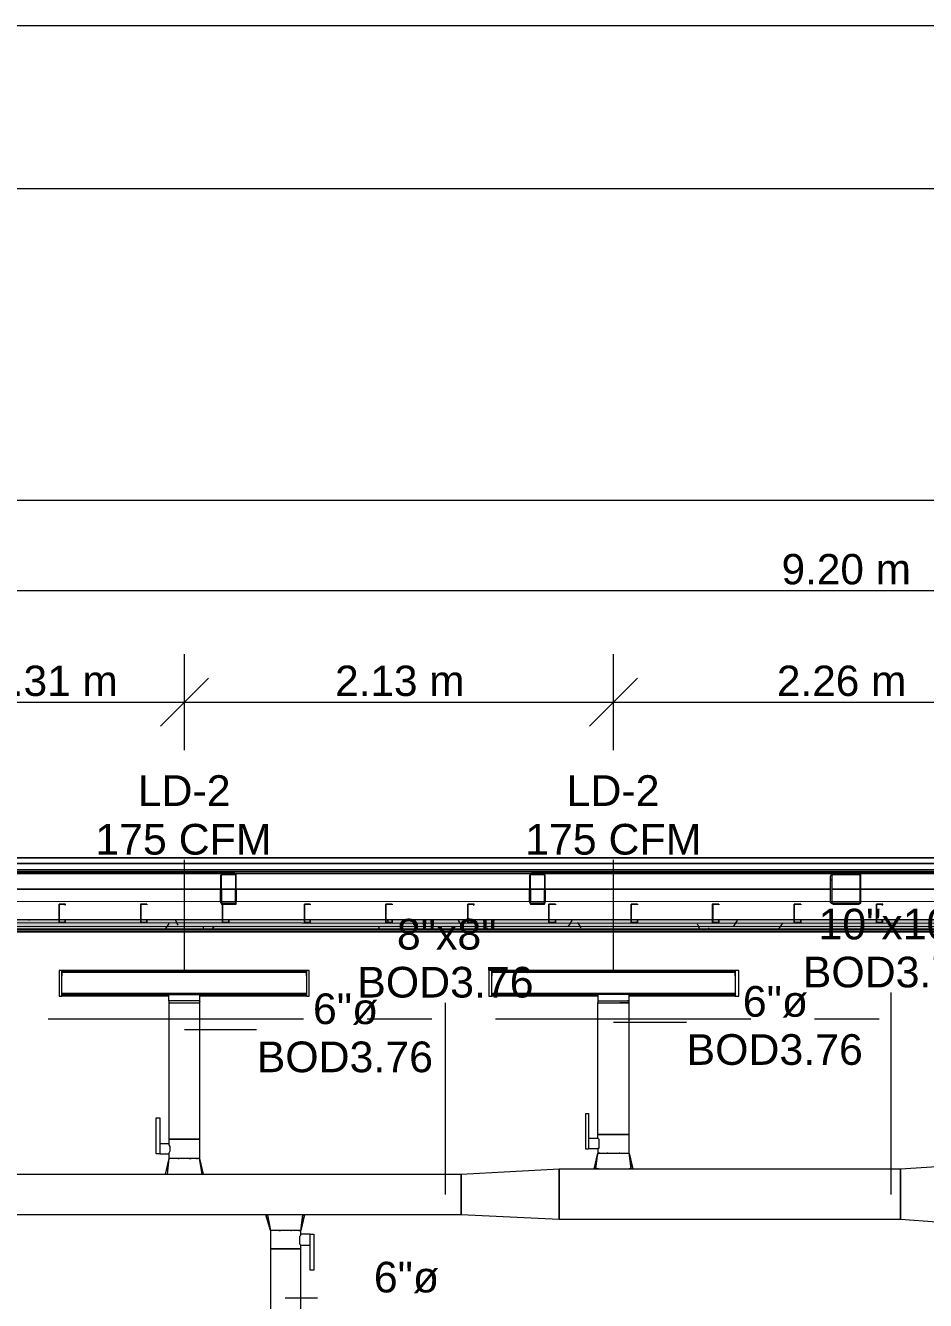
# Model space of a CAD drawing. Header units: metres. Extents: x 39 to 278, y -7 to 151.
# Drawn here: x 55.99 to 60.47, y 46.92 to 53.26 of the extents above; entities that cross this region are included whole.
import ezdxf

# ---------------------------------------------------------------- set-up
doc = ezdxf.new("R2010")
doc.units = ezdxf.units.M
doc.layers.add('HVAC - Ductos', color=5, linetype='Continuous', lineweight=50)
doc.layers.add('PDF_Geometry', color=7, linetype='Continuous', true_color=0xaaaaaa)
doc.layers.add('PDF_Solid Fills', color=7, linetype='Continuous', true_color=0xffffff)
doc.layers.add('PDF_Text', color=7, linetype='Continuous')
doc.layers.add('pie de plano', color=7, linetype='Continuous')
doc.styles.add('PDF Helvetica', font='')
doc.styles.get('PDF Helvetica').set_extended_font_data('Helvetica')

msp = doc.modelspace()

# ---------------------------------------------------------------- hatches: boundary and pattern name
at = {"layer": 'PDF_Solid Fills', "lineweight": 0, "transparency": 33554559}
h = msp.add_hatch(color=256, dxfattribs=at)
h.paths.add_polyline_path([(56.9671, 48.8897), (57.0404, 48.8897), (57.0404, 49.0318), (57.0359, 49.0318), (57.0359, 48.8943), (56.9717, 48.8989), (56.9671, 48.8989)])
h.paths.add_polyline_path([(57.0313, 49.0364), (57.0313, 49.041), (56.9671, 49.041)])
h.paths.add_polyline_path([(56.9671, 49.0318), (56.9626, 49.0318), (56.9626, 48.8989)])
h.paths.add_polyline_path([(57.0359, 49.041), (57.0404, 49.0364), (57.0404, 49.041)])
h = msp.add_hatch(color=256, dxfattribs=at)
h.paths.add_polyline_path([(58.5713, 49.0364), (58.5713, 49.041), (58.5072, 49.041)])
h.paths.add_polyline_path([(58.5713, 48.8943), (58.5759, 49.0312), (58.5759, 49.0318), (58.5713, 49.0318), (58.5667, 48.8989), (58.5026, 48.8943), (58.5713, 48.8897)])
h.paths.add_polyline_path([(58.5026, 49.0318), (58.498, 49.0318), (58.498, 48.8989)])
h = msp.add_hatch(color=256, dxfattribs=at)
h.paths.add_polyline_path([(60.0059, 48.8943), (60.1343, 48.8897), (60.1343, 48.8943)])
h.paths.add_polyline_path([(60.1388, 48.8943), (60.1434, 49.041), (59.9968, 49.041), (59.9922, 49.0318), (59.9922, 48.8989), (59.9968, 48.8989), (60.0014, 48.8943), (60.0014, 49.0364), (60.1388, 49.0364)])
for points in [[(45.1878, 48.7981), (105.8441, 48.7981), (106.0827, 48.7935), (106.0827, 48.8073), (80.9245, 48.8118), (45.1878, 48.8118)], [(105.8441, 48.7797), (106.0811, 48.7752), (106.0827, 48.7752), (106.0827, 48.7935), (75.6353, 48.7981), (45.1878, 48.7981), (45.1878, 48.7797)], [(105.8441, 48.766), (106.0812, 48.7614), (106.0827, 48.7614), (106.0827, 48.7797), (45.1878, 48.7797), (45.1878, 48.766)]]:
    msp.add_hatch(color=256, dxfattribs=at).paths.add_polyline_path(points)

# ---------------------------------------------------------------- linework, layer by layer
at = {"layer": 'HVAC - Ductos', "color": 252, "lineweight": 0, "true_color": 0x939598}
for points in [[(46.0312, 50.8973), (104.7077, 50.8973)], [(46.0312, 50.4481), (55.4684, 50.4481), (64.6672, 50.4481), (73.8707, 50.4481), (95.2704, 50.4481), (104.7077, 50.4481)], [(56.7838, 49.6552), (56.7838, 49.8935), (56.7838, 50.1318)], [(58.9151, 49.6552), (58.9151, 49.8935), (58.9151, 50.1318)], [(56.903, 50.0127), (56.7838, 49.8935), (56.6646, 49.7743)], [(59.0343, 50.0127), (58.9151, 49.8935), (58.7959, 49.7743)], [(46.0312, 49.8935), (47.2229, 49.8935), (49.6291, 49.8935), (52.0079, 49.8935), (54.1759, 49.8935), (55.4684, 49.8935), (56.7838, 49.8935), (58.9151, 49.8935), (61.1747, 49.8935), (63.3747, 49.8935), (64.6672, 49.8935), (66.1018, 49.8935), (68.0131, 49.8935), (70.3139, 49.8935), (72.4544, 49.8935), (74.9936, 49.8935), (77.0561, 49.8935), (79.6136, 49.8935), (81.9924, 49.8935), (84.3987, 49.8935), (86.0533, 49.8935), (87.3733, 49.8935), (89.5825, 49.8935)]]:
    msp.add_lwpolyline(points, dxfattribs=at)
at = {"layer": 'HVAC - Ductos', "lineweight": 0}
for points in [[(56.7838, 48.5597), (56.7838, 49.1097)], [(58.9151, 48.5597), (58.9151, 49.1097)], [(57.3888, 48.5368), (57.3888, 48.5597), (57.3888, 48.5551), (56.1743, 48.5551), (56.1743, 48.5597), (56.1743, 48.5368)], [(57.3888, 48.5597), (56.1743, 48.5597)], [(59.52, 48.5368), (59.52, 48.5597), (59.52, 48.5551), (58.3101, 48.5551), (58.3101, 48.5597), (58.3101, 48.5368)], [(59.52, 48.5597), (58.3101, 48.5597)], [(56.1743, 48.4864), (56.1743, 48.4955), (56.1743, 48.5047)], [(57.3888, 48.5047), (57.3888, 48.4955), (57.3888, 48.4864)], [(58.3101, 48.4864), (58.3101, 48.4955), (58.3101, 48.5047)], [(59.52, 48.5047), (59.52, 48.4955), (59.52, 48.4864)], [(56.7059, 48.4314), (56.1743, 48.4314), (56.1743, 48.436), (56.1743, 48.4543), (56.1743, 48.4635)], [(56.1743, 48.4497), (56.1743, 48.4543), (56.1743, 48.4589)], [(56.1743, 48.436), (56.7059, 48.436)], [(56.7059, 48.4085), (56.7059, 48.3993), (56.7105, 48.3993), (56.7288, 48.3993), (56.7517, 48.3993), (56.7838, 48.3993), (56.8113, 48.3993), (56.8343, 48.3993), (56.8526, 48.3993), (56.8571, 48.3993), (56.8617, 48.4085), (56.8526, 48.4085), (56.8388, 48.4085), (56.8113, 48.4085), (56.7838, 48.4085), (56.7517, 48.4085), (56.7288, 48.4085), (56.7105, 48.4085), (56.7059, 48.4085), (56.7059, 48.4405), (56.7105, 48.4405), (56.7151, 48.4405), (56.7288, 48.4405), (56.7425, 48.4405), (56.7609, 48.4405), (56.7838, 48.4405), (56.8021, 48.4405), (56.8205, 48.4405), (56.8343, 48.4405), (56.848, 48.4405), (56.8571, 48.4405), (56.8571, 48.4085)], [(57.3888, 48.4635), (57.3888, 48.4543), (57.3888, 48.436), (57.3888, 48.4314), (56.8571, 48.4314)], [(56.8571, 48.436), (57.3888, 48.436)], [(57.3888, 48.4589), (57.3888, 48.4543), (57.3888, 48.4497)], [(58.8372, 48.4314), (58.3101, 48.4314), (58.3101, 48.436), (58.3101, 48.4543), (58.3101, 48.4635)], [(58.3101, 48.4497), (58.3101, 48.4543), (58.3101, 48.4589)], [(58.3101, 48.436), (58.8372, 48.436)], [(58.9792, 48.4405), (58.97, 48.4405), (58.9518, 48.4405), (58.9334, 48.4405), (58.9151, 48.4405), (58.8968, 48.4405), (58.8784, 48.4405), (58.8601, 48.4405), (58.8509, 48.4405), (58.8417, 48.4405), (58.8372, 48.4405), (58.8372, 48.4085), (58.8372, 48.3993), (58.8463, 48.3993), (58.8601, 48.3993), (58.8876, 48.3993), (58.9151, 48.3993), (58.9426, 48.3993), (58.97, 48.3993), (58.9838, 48.3993), (58.993, 48.3993), (58.993, 48.4085), (58.993, 48.4405), (58.9884, 48.4405), (58.9838, 48.4405)], [(59.52, 48.4635), (59.52, 48.4543), (59.52, 48.436), (59.52, 48.4314), (58.993, 48.4314)], [(58.993, 48.436), (59.52, 48.436)], [(59.52, 48.4589), (59.52, 48.4543), (59.52, 48.4497)], [(60.2947, 47.4459), (60.2947, 48.4497)], [(56.8159, 48.3993), (56.8205, 48.3993), (56.8343, 48.3993), (56.848, 48.3993), (56.8526, 48.3993), (56.8571, 48.3993), (56.8571, 47.721), (56.848, 47.721), (56.8343, 47.721), (56.8205, 47.721), (56.8021, 47.721), (56.7838, 47.721), (56.7609, 47.721), (56.7425, 47.721), (56.7288, 47.721), (56.7151, 47.721), (56.7105, 47.721), (56.7059, 47.721), (56.7059, 47.6981), (56.6601, 47.6981), (56.6601, 47.6935), (56.6601, 47.6889), (56.6601, 47.6843), (56.6601, 47.6797), (56.6601, 47.6751), (56.6601, 47.666), (56.6601, 47.6614), (56.6601, 47.6568), (56.6601, 47.6522), (56.6601, 47.6476), (56.7059, 47.6476), (56.7059, 47.6247), (56.6967, 47.5468)], [(56.7105, 48.3993), (56.7059, 48.3993), (56.7059, 47.721), (56.7105, 47.721), (56.7151, 47.721), (56.7288, 47.721), (56.7425, 47.721), (56.7609, 47.721), (56.7838, 47.721), (56.8021, 47.721), (56.8205, 47.721), (56.8343, 47.721), (56.848, 47.721), (56.8571, 47.721), (56.8571, 47.6247), (56.8526, 47.6247), (56.848, 47.6247), (56.8343, 47.6247), (56.8205, 47.6247), (56.8021, 47.6247), (56.7838, 47.6247), (56.7609, 47.6247), (56.7425, 47.6247), (56.7288, 47.6247), (56.7151, 47.6247), (56.7105, 47.6247), (56.7059, 47.6247), (56.6875, 47.5468)], [(56.7151, 48.3993), (56.7288, 48.3993), (56.7425, 48.3993), (56.7517, 48.3993)], [(56.7563, 48.3993), (56.7609, 48.3993), (56.7838, 48.3993), (56.8021, 48.3993), (56.8067, 48.3993)], [(56.848, 48.4085), (56.8434, 48.4085)], [(58.0809, 47.4459), (58.0809, 48.3993)], [(58.7913, 47.7255), (58.8372, 47.7255), (58.8372, 47.7439), (58.8417, 47.7439), (58.8509, 47.7439), (58.8601, 47.7439), (58.8784, 47.7439), (58.8968, 47.7439), (58.9151, 47.7439), (58.9334, 47.7439), (58.9518, 47.7439), (58.97, 47.7439), (58.9792, 47.7439), (58.9884, 47.7439), (58.993, 47.7439), (58.993, 48.3993), (58.9884, 48.3993), (58.9838, 48.3993), (58.9792, 48.3993), (58.97, 48.3993), (58.9518, 48.3993), (58.9472, 48.3993)], [(58.7913, 47.721), (58.7913, 47.7164), (58.7913, 47.7118), (58.7913, 47.7073), (58.7913, 47.6981), (58.7913, 47.6935), (58.7913, 47.6843), (58.7913, 47.6797), (58.7913, 47.6751), (58.8372, 47.6751), (58.8372, 47.6522), (58.8417, 47.6522), (58.8463, 47.6522), (58.8509, 47.6522), (58.8601, 47.6522), (58.8784, 47.6522), (58.8968, 47.6522), (58.9151, 47.6522), (58.9334, 47.6522), (58.9518, 47.6522), (58.97, 47.6522), (58.9792, 47.6522), (58.9884, 47.6522), (58.993, 47.6522), (58.993, 47.7439), (58.9884, 47.7439), (58.9792, 47.7439), (58.97, 47.7439), (58.9518, 47.7439), (58.9334, 47.7439), (58.9151, 47.7439), (58.8968, 47.7439), (58.8784, 47.7439), (58.8601, 47.7439), (58.8509, 47.7439), (58.8417, 47.7439), (58.8372, 47.7439), (58.8372, 48.3993), (58.8417, 48.3993), (58.8463, 48.3993), (58.8509, 48.3993), (58.8601, 48.3993), (58.8784, 48.3993), (58.883, 48.3993)], [(58.8372, 48.4085), (58.8417, 48.4085), (58.8601, 48.4085), (58.8876, 48.4085), (58.9151, 48.4085), (58.9472, 48.4085), (58.97, 48.4085), (58.9884, 48.4085), (58.993, 48.4085)], [(58.8876, 48.3993), (58.8968, 48.3993), (58.9151, 48.3993), (58.9334, 48.3993), (58.9426, 48.3993)], [(58.9884, 48.4085), (58.9838, 48.4085)], [(58.9151, 48.3031), (59.2772, 48.3031)], [(56.7838, 48.2664), (57.1413, 48.2664)], [(58.8372, 47.7255), (58.8417, 47.721), (58.8417, 47.7164), (58.8417, 47.7118), (58.8417, 47.7027), (58.8417, 47.6935), (58.8417, 47.6843), (58.8417, 47.6797), (58.8417, 47.6751), (58.8372, 47.6751)], [(56.7059, 47.6981), (56.7059, 47.6935), (56.7105, 47.6843), (56.7105, 47.6797), (56.7105, 47.6705), (56.7105, 47.6614), (56.7059, 47.6522), (56.7059, 47.6476)], [(56.7059, 47.6247), (56.6875, 47.5468), (56.6921, 47.5468), (56.6967, 47.5468), (56.7059, 47.5468)], [(56.7105, 47.6247), (56.7105, 47.6247)], [(56.7105, 47.6247), (56.7105, 47.6247)], [(56.8755, 47.5468), (56.8571, 47.6247), (56.8755, 47.5468)], [(56.8709, 47.5468), (56.8571, 47.6247)], [(58.8417, 47.5743), (58.8326, 47.5743), (58.828, 47.5743), (58.8372, 47.6522), (58.8188, 47.5743), (58.8234, 47.5743), (58.8188, 47.5743), (58.8372, 47.6522)], [(58.9334, 47.5743), (58.938, 47.5743), (58.9472, 47.5743), (58.9609, 47.5743), (58.97, 47.5743), (58.9884, 47.5743), (58.9976, 47.5743), (59.0022, 47.5743), (58.993, 47.6522)], [(58.9838, 47.6522), (58.9838, 47.6522)], [(58.9838, 47.6522), (58.9838, 47.6522)], [(59.0113, 47.5743), (58.993, 47.6522), (59.0113, 47.5743)], [(56.6875, 47.5468), (56.6875, 47.5468)], [(56.7105, 47.5468), (56.7288, 47.5468)], [(56.7334, 47.5468), (56.738, 47.5468), (56.7471, 47.5468), (56.7609, 47.5468), (56.7655, 47.5468), (56.77, 47.5468), (56.793, 47.5468), (56.7975, 47.5468), (56.8021, 47.5468), (56.8159, 47.5468), (56.8251, 47.5468), (56.8297, 47.5468), (56.8343, 47.5468), (56.8526, 47.5468)], [(56.8571, 47.5468), (56.8663, 47.5468), (56.8709, 47.5468), (56.8755, 47.5468)], [(56.8617, 47.5468), (56.8617, 47.5468)], [(56.8755, 47.5468), (56.8755, 47.5468)], [(58.8463, 47.5743), (58.8601, 47.5743), (58.8646, 47.5743)], [(58.8692, 47.5743), (58.8738, 47.5743), (58.883, 47.5743), (58.8968, 47.5743)], [(58.8968, 47.5743), (58.8968, 47.5743)], [(58.9013, 47.5743), (58.9059, 47.5743), (58.9289, 47.5743)], [(58.9609, 47.5743), (58.9609, 47.5743)], [(58.9976, 47.5743), (58.993, 47.5743)], [(57.4071, 47.2489), (57.4255, 47.2489), (57.4255, 47.0701), (57.4071, 47.0701), (57.4071, 47.2489), (57.3613, 47.2489), (57.3613, 47.2672), (57.3567, 47.2672), (57.3521, 47.2672), (57.3384, 47.2672), (57.3246, 47.2672), (57.3063, 47.2672), (57.2834, 47.2672), (57.2651, 47.2672), (57.2467, 47.2672), (57.2284, 47.2672), (57.2192, 47.2672), (57.2146, 47.2672), (57.2101, 47.2672), (57.1871, 47.3451), (57.1917, 47.3451)], [(57.2101, 47.3451), (57.2009, 47.3451), (57.1963, 47.3451), (57.1917, 47.3451), (57.1871, 47.3451), (57.2101, 47.2672), (57.2146, 47.2672)], [(57.1963, 47.3451), (57.2101, 47.2672), (57.2101, 47.1755), (57.2192, 47.1755), (57.2284, 47.1755), (57.2467, 47.1755), (57.2651, 47.1755), (57.2834, 47.1755), (57.3063, 47.1755), (57.3246, 47.1755), (57.3384, 47.1755), (57.3521, 47.1755), (57.3567, 47.1755), (57.3613, 47.1755), (57.3613, 47.1939), (57.4071, 47.1939), (57.4071, 47.1985), (57.4071, 47.2031), (57.4071, 47.2077), (57.4071, 47.2122), (57.4071, 47.2214), (57.4071, 47.2259), (57.4071, 47.2351), (57.4071, 47.2397), (57.4071, 47.2443)], [(57.233, 47.3451), (57.2284, 47.3451), (57.2146, 47.3451)], [(57.3155, 47.3451), (57.3063, 47.3451), (57.3017, 47.3451), (57.2971, 47.3451), (57.2743, 47.3451), (57.2697, 47.3451), (57.2651, 47.3451), (57.2513, 47.3451), (57.2421, 47.3451), (57.2376, 47.3451)], [(57.3521, 47.2672), (57.3567, 47.2672), (57.3613, 47.2672), (57.3705, 47.3451), (57.3567, 47.3451), (57.3384, 47.3451), (57.3338, 47.3451), (57.3292, 47.3451), (57.32, 47.3451)], [(57.3797, 47.3451), (57.3613, 47.2672), (57.3797, 47.3451)], [(57.233, 47.2672), (57.2284, 47.2672)], [(57.288, 47.2672), (57.2834, 47.2672)], [(57.3384, 47.2672), (57.3155, 47.2672), (57.3109, 47.2672), (57.3155, 47.2672)], [(57.3613, 47.1939), (57.3567, 47.1985), (57.3567, 47.2077), (57.3567, 47.2168), (57.3567, 47.2259), (57.3567, 47.2351), (57.3567, 47.2397), (57.3613, 47.2443), (57.3613, 47.2489)], [(57.2834, 46.9327), (57.4438, 46.9327)]]:
    msp.add_lwpolyline(points, dxfattribs=at)
for points in [[(56.1605, 48.5597), (56.1605, 48.4314), (56.1743, 48.4314), (56.1743, 48.5597)], [(57.3888, 48.4451), (56.1743, 48.4451), (56.1743, 48.5505), (57.3888, 48.5505), (57.3888, 48.4451), (57.3888, 48.4405), (56.1743, 48.4405), (56.1743, 48.4451)], [(56.1743, 48.5414), (56.1743, 48.5368), (56.1743, 48.5323), (56.1743, 48.5368)], [(57.4026, 48.5597), (57.3888, 48.5597), (57.3888, 48.4314), (57.4026, 48.4314)], [(57.3888, 48.5323), (57.3888, 48.5368), (57.3888, 48.5414), (57.3888, 48.5368)], [(58.2963, 48.5597), (58.2963, 48.4314), (58.3101, 48.4314), (58.3101, 48.5597)], [(59.52, 48.4451), (58.3101, 48.4451), (58.3101, 48.5505), (59.52, 48.5505), (59.52, 48.4451), (59.52, 48.4405), (58.3101, 48.4405), (58.3101, 48.4451)], [(58.3101, 48.5414), (58.3101, 48.5368), (58.3101, 48.5323), (58.3101, 48.5368)], [(59.5384, 48.5597), (59.52, 48.5597), (59.52, 48.4314), (59.5384, 48.4314)], [(59.52, 48.5323), (59.52, 48.5368), (59.52, 48.5414), (59.52, 48.5368)], [(58.7776, 47.8493), (58.7913, 47.8493), (58.7913, 47.6705), (58.7776, 47.6705)], [(56.6417, 47.8264), (56.6601, 47.8264), (56.6601, 47.6476), (56.6417, 47.6476)], [(56.7563, 47.6247), (56.7517, 47.6247)], [(56.8159, 47.6247), (56.8113, 47.6247), (56.8067, 47.6247), (56.8113, 47.6247)], [(56.848, 47.6247), (56.8434, 47.6247)], [(58.8463, 47.6522), (58.8417, 47.6522)], [(58.8876, 47.6522), (58.883, 47.6522)], [(58.9472, 47.6522), (58.9426, 47.6522)], [(60.7026, 47.2947), (60.3405, 47.3222), (60.3405, 47.5743), (60.7026, 47.5972)], [(58.1588, 47.3451), (55.8717, 47.3451), (55.8717, 47.5468), (58.1588, 47.5468)], [(58.1588, 47.5468), (58.6447, 47.5743), (58.6447, 47.3222), (58.1588, 47.3451)], [(60.3405, 47.3222), (58.6447, 47.3222), (58.6447, 47.5743), (60.3405, 47.5743)], [(59.0068, 47.5743), (59.0113, 47.5743)], [(57.3797, 47.3451), (57.3751, 47.3451)], [(57.2513, 47.2672), (57.2559, 47.2672), (57.2605, 47.2672), (57.2559, 47.2672)], [(57.2101, 45.553), (57.2192, 45.553), (57.2284, 45.553), (57.2467, 45.553), (57.2651, 45.553), (57.2834, 45.553), (57.3063, 45.553), (57.3246, 45.553), (57.3384, 45.553), (57.3521, 45.553), (57.3567, 45.553), (57.3613, 45.553), (57.3613, 47.1755), (57.3567, 47.1755), (57.3521, 47.1755), (57.3384, 47.1755), (57.3246, 47.1755), (57.3063, 47.1755), (57.2834, 47.1755), (57.2651, 47.1755), (57.2467, 47.1755), (57.2284, 47.1755), (57.2192, 47.1755), (57.2101, 47.1755)]]:
    msp.add_lwpolyline(points, close=True, dxfattribs=at)
at = {"layer": 'PDF_Geometry', "lineweight": 0}
for points in [[(55.4684, 49.1189), (57.0039, 49.1189), (58.5347, 49.1189), (57.0039, 49.1189), (55.4684, 49.1189), (53.9329, 49.1189)], [(60.0701, 49.1189), (61.601, 49.1189), (63.1364, 49.1189), (61.601, 49.1189), (60.0701, 49.1189), (58.5347, 49.1189)], [(57.0039, 49.0914), (55.4684, 49.0914)], [(57.0039, 49.0593), (55.4684, 49.0593)], [(57.0039, 49.0501), (55.4684, 49.0501)], [(58.5347, 49.0914), (57.0039, 49.0914)], [(58.5347, 49.0593), (57.0039, 49.0593)], [(58.5347, 49.0501), (57.0039, 49.0501)], [(60.0701, 49.0914), (58.5347, 49.0914)], [(60.0701, 49.0593), (58.5347, 49.0593)], [(60.0701, 49.0501), (58.5347, 49.0501)], [(61.601, 49.0914), (60.0701, 49.0914)], [(61.601, 49.0593), (60.0701, 49.0593)], [(61.601, 49.0501), (60.0701, 49.0501)], [(57.0405, 49.0318), (57.0405, 49.0364), (57.0313, 49.041), (56.9717, 49.041), (56.9671, 49.0364), (56.9626, 49.0318), (56.9626, 48.8989), (56.9671, 48.8897), (56.9717, 48.8897), (57.0313, 48.8897), (57.0405, 48.8897), (57.0405, 48.8989)], [(56.9717, 49.0364), (57.0313, 49.0364), (57.0359, 49.0364), (57.0359, 49.0318), (57.0359, 48.8989), (57.0359, 48.8943), (57.0313, 48.8943), (56.9717, 48.8943), (56.9671, 48.8989), (56.9671, 49.0318)], [(58.5759, 49.0318), (58.5713, 49.0364), (58.5667, 49.041), (58.5072, 49.041), (58.5026, 49.0364), (58.498, 49.0318), (58.498, 48.8989), (58.5026, 48.8897), (58.5072, 48.8897), (58.5667, 48.8897), (58.5713, 48.8897), (58.5759, 48.8989)], [(58.5072, 49.0364), (58.5667, 49.0364), (58.5713, 49.0318), (58.5713, 48.8989), (58.5667, 48.8943), (58.5072, 48.8943), (58.5026, 48.8943), (58.5026, 48.8989), (58.5026, 49.0318), (58.5026, 49.0364)], [(60.0059, 48.8897), (60.1343, 48.8897), (60.1434, 48.8943), (60.1434, 48.8989), (60.1434, 49.0272), (60.1434, 49.0364), (60.1343, 49.041), (60.0059, 49.041), (59.9968, 49.0364), (59.9922, 49.0272), (59.9922, 48.8989), (59.9968, 48.8943)], [(60.1388, 48.8989), (60.1388, 48.8943), (60.1343, 48.8943), (60.0059, 48.8943), (60.0014, 48.8943), (60.0014, 48.8989), (60.0014, 49.0272), (60.0014, 49.0318), (60.0059, 49.0364), (60.1343, 49.0364), (60.1388, 49.0318), (60.1388, 49.0272)], [(55.5463, 48.9631), (56.9626, 48.9631)], [(56.9671, 48.9631), (57.0039, 48.9631), (57.0359, 48.9631), (57.0039, 48.9631)], [(57.0405, 48.9631), (58.498, 48.9631)], [(58.5026, 48.9631), (58.5347, 48.9631)], [(58.5347, 48.9631), (58.5713, 48.9631)], [(58.5759, 48.9631), (59.9922, 48.9631)], [(60.0701, 48.9631), (60.1388, 48.9631), (60.0701, 48.9631), (60.0014, 48.9631)], [(60.1434, 48.9631), (61.5642, 48.9631)], [(56.1925, 48.8897), (56.1605, 48.8897), (56.1605, 48.7981), (56.1925, 48.7981), (56.1925, 48.8073), (56.188, 48.8073), (56.188, 48.7981), (56.1605, 48.7981), (56.1605, 48.8897), (56.188, 48.8897), (56.188, 48.8851), (56.1925, 48.8851)], [(56.5959, 48.8897), (56.5684, 48.8897), (56.5638, 48.8897), (56.5638, 48.7981), (56.5684, 48.7981), (56.5959, 48.7981), (56.5959, 48.8073), (56.5959, 48.7981), (56.5684, 48.7981), (56.5684, 48.8897), (56.5959, 48.8897), (56.5959, 48.8851)], [(57.0039, 48.8897), (56.9717, 48.8897), (56.9717, 48.7981), (57.0039, 48.7981), (57.0039, 48.8073), (57.0039, 48.7981), (56.9717, 48.7981), (56.9717, 48.8897), (57.0039, 48.8897), (57.0039, 48.8851)], [(57.4071, 48.8897), (57.3797, 48.8897), (57.3797, 48.7981), (57.4071, 48.7981), (57.4071, 48.8073), (57.4071, 48.7981), (57.3797, 48.7981), (57.3797, 48.8897), (57.4071, 48.8897), (57.4071, 48.8851)], [(57.8151, 48.8897), (57.7876, 48.8897), (57.783, 48.8897), (57.783, 48.7981), (57.7876, 48.7981), (57.8151, 48.7981), (57.8151, 48.8073), (57.8151, 48.7981), (57.7876, 48.7981), (57.783, 48.7981), (57.783, 48.8897), (57.7876, 48.8897), (57.8151, 48.8897), (57.8151, 48.8851)], [(58.223, 48.8897), (58.1909, 48.8897), (58.1909, 48.7981), (58.223, 48.7981), (58.223, 48.8073), (58.2184, 48.8073), (58.2184, 48.7981), (58.1909, 48.7981), (58.1909, 48.8897), (58.2184, 48.8897), (58.2184, 48.8851), (58.223, 48.8851)], [(58.6263, 48.8897), (58.5988, 48.8897), (58.5942, 48.8897), (58.5942, 48.7981), (58.5988, 48.7981), (58.6263, 48.7981), (58.6263, 48.8073), (58.6263, 48.7981), (58.5988, 48.7981), (58.5942, 48.7981), (58.5942, 48.8897), (58.5988, 48.8897), (58.6263, 48.8897), (58.6263, 48.8851)], [(59.0343, 48.8897), (59.0022, 48.8897), (59.0022, 48.7981), (59.0343, 48.7981), (59.0343, 48.8073), (59.0343, 48.7981), (59.0022, 48.7981), (59.0022, 48.8897), (59.0343, 48.8897), (59.0343, 48.8851)], [(59.4376, 48.8897), (59.4101, 48.8897), (59.4055, 48.8897), (59.4055, 48.7981), (59.4101, 48.7981), (59.4376, 48.7981), (59.4376, 48.8073), (59.4376, 48.7981), (59.4101, 48.7981), (59.4101, 48.8897), (59.4376, 48.8897), (59.4376, 48.8851)], [(59.8455, 48.8897), (59.8134, 48.8897), (59.8134, 48.7981), (59.8455, 48.7981), (59.8455, 48.8073), (59.8455, 48.7981), (59.8134, 48.7981), (59.8134, 48.8897), (59.8455, 48.8897), (59.8455, 48.8851)], [(60.2534, 48.8897), (60.2214, 48.8897), (60.2214, 48.7981), (60.2534, 48.7981), (60.2534, 48.8073), (60.2488, 48.8073), (60.2488, 48.7981), (60.2214, 48.7981), (60.2214, 48.8897), (60.2488, 48.8897), (60.2488, 48.8851), (60.2534, 48.8851)], [(55.5692, 48.7614), (64.5664, 48.7614)], [(55.5692, 48.7522), (64.5664, 48.7522)], [(55.5692, 48.7522), (64.5664, 48.7522)]]:
    msp.add_lwpolyline(points, close=True, dxfattribs=at)
for points in [[(57.0405, 49.1189), (56.9626, 49.1189)], [(58.5713, 49.1189), (58.498, 49.1189)], [(60.1068, 49.1189), (60.0289, 49.1189)], [(56.9717, 49.041), (55.5325, 49.041), (57.0039, 49.041), (58.5347, 49.041), (60.0059, 49.041), (58.5667, 49.041)], [(56.9626, 48.9951), (56.9671, 48.9997)], [(57.0084, 49.0364), (57.013, 49.041)], [(57.0313, 49.041), (58.5072, 49.041)], [(58.498, 49.018), (58.5026, 49.0226)], [(58.5163, 49.0364), (58.5209, 49.041)], [(59.9922, 49.0043), (60.0014, 49.0135)], [(60.0243, 49.0364), (60.0289, 49.041)], [(61.5734, 49.041), (60.1343, 49.041), (61.601, 49.041), (63.1364, 49.041), (64.603, 49.041), (63.1639, 49.041)], [(56.9626, 48.9035), (56.9626, 48.9631)], [(56.9671, 48.9631), (56.9671, 48.9035)], [(57.0359, 48.9035), (57.0359, 48.9631)], [(57.0405, 48.9631), (57.0405, 48.9035)], [(58.498, 48.9035), (58.498, 48.9631)], [(58.5026, 48.9631), (58.5026, 48.9035)], [(58.5713, 48.9035), (58.5713, 48.9631)], [(58.5759, 48.9631), (58.5759, 48.9035)], [(59.9922, 48.9631), (59.9922, 48.9035)], [(60.1434, 48.9035), (60.1434, 48.9631)], [(45.1878, 48.9035), (106.0827, 48.8989)], [(45.1878, 48.7981), (106.0827, 48.7889)], [(56.5638, 48.8118), (56.1605, 48.8118), (55.7525, 48.8118), (55.3492, 48.8118), (54.9413, 48.8118), (54.5379, 48.8118)], [(59.4055, 48.8118), (59.0022, 48.8118), (58.5942, 48.8118), (58.1909, 48.8118), (57.783, 48.8118), (57.3797, 48.8118), (56.9717, 48.8118), (56.5684, 48.8118)], [(61.436, 48.8118), (61.0326, 48.8118), (60.6246, 48.8118), (60.2214, 48.8118), (59.8134, 48.8118), (59.4101, 48.8118)], [(45.1878, 48.7797), (106.0827, 48.7751)], [(106.0827, 48.7614), (45.1878, 48.766)], [(55.5692, 48.7614), (64.5664, 48.7614)], [(64.5664, 48.7614), (55.5692, 48.7614)], [(57.3751, 48.3168), (56.1055, 48.3168)], [(58.0122, 48.3168), (57.6913, 48.3168)], [(59.598, 48.3168), (58.3284, 48.3168)], [(60.2351, 48.3168), (59.9142, 48.3168)]]:
    msp.add_lwpolyline(points, dxfattribs=at)
at = {"layer": 'PDF_Geometry', "color": 254, "lineweight": 0, "true_color": 0xeaeaea}
for points in [[(56.0093, 48.8118), (56.0093, 48.8073)], [(56.3851, 48.8118), (56.3851, 48.8118)], [(56.7517, 48.7843), (56.7471, 48.7935), (56.738, 48.8118)], [(57.7967, 48.8027), (57.7922, 48.8118)], [(58.1634, 48.7797), (58.1542, 48.7935), (58.145, 48.8073)], [(58.7088, 48.8118), (58.6996, 48.7935), (58.6905, 48.7797)], [(58.7547, 48.7706), (58.7501, 48.7797), (58.7409, 48.7935), (58.7363, 48.7981)], [(59.5292, 48.8073), (59.52, 48.7935), (59.5109, 48.7797)], [(56.7059, 48.7935), (56.6967, 48.7797), (56.6875, 48.766)], [(56.8801, 48.766), (56.8755, 48.7797)], [(56.9305, 48.7797), (56.9213, 48.766)], [(56.9305, 48.7797), (56.9305, 48.7797)], [(57.7509, 48.7751), (57.7417, 48.7614)], [(57.9343, 48.766), (57.9297, 48.7797), (57.9205, 48.7935)], [(58.2917, 48.7614), (58.2872, 48.7706)], [(59.3459, 48.7614), (59.3368, 48.7797), (59.3322, 48.7889)], [(59.3872, 48.7706), (59.3872, 48.7614)], [(59.5109, 48.7797), (59.5109, 48.7797)], [(59.6988, 48.7614), (59.6942, 48.766)], [(59.7539, 48.7935), (59.7447, 48.7797), (59.7355, 48.766)]]:
    msp.add_lwpolyline(points, dxfattribs=at)
at = {"layer": 'PDF_Geometry', "color": 254, "lineweight": 0, "true_color": 0xd2d2d2}
for points in [[(56.1605, 48.8118), (56.1605, 48.8164)], [(57.783, 48.8073), (57.783, 48.8073)], [(58.1909, 48.8301), (58.1909, 48.8347)], [(59.8134, 48.8256), (59.8134, 48.8256)], [(60.2214, 48.8485), (60.2214, 48.8531)]]:
    msp.add_lwpolyline(points, dxfattribs=at)
at = {"layer": 'pie de plano', "lineweight": 0}
msp.add_lwpolyline([(129.2474, 53.2561), (129.2474, -6.7449), (39.2432, -6.7449), (39.2432, 53.2561)], close=True, dxfattribs=at)
msp.add_lwpolyline([(128.7703, 52.4449), (40.3432, 52.4449), (40.3432, -6.0804), (128.7703, -6.0804)], dxfattribs=at)

# ---------------------------------------------------------------- texts
at = {"layer": 'PDF_Text', "color": 252, "lineweight": 0, "true_color": 0x939598, "char_height": 0.15059, "attachment_point": 4, "style": 'PDF Helvetica'}
for s, insert in [('9.20 m', (59.75, 50.5529)), ('1.31 m', (55.8082, 49.9982)), ('2.13 m', (57.5316, 49.9982)), ('2.26 m', (59.7271, 49.9982))]:
    msp.add_mtext(s, dxfattribs=dict(at, insert=insert))
at = {"layer": 'PDF_Text', "lineweight": 0, "char_height": 0.15247, "attachment_point": 4, "style": 'PDF Helvetica'}
for s, insert in [('LD-2', (56.5507, 49.4535)), ('LD-2', (58.6821, 49.4535)), ('175 CFM', (56.3399, 49.2106)), ('175 CFM', (58.4758, 49.2106)), ('10"x10"', (59.9334, 48.7889)), ('8"x8"', (57.8387, 48.7385)), ('BOD3.73', (59.8555, 48.5505)), ('BOD3.76', (57.6416, 48.5001)), ('6"ø', (59.5575, 48.4039)), ('6"ø', (57.4216, 48.3672)), ('BOD3.76', (59.2779, 48.1655)), ('BOD3.76', (57.142, 48.1289)), ('6"ø', (57.7241, 47.0334))]:
    msp.add_mtext(s, dxfattribs=dict(at, insert=insert))

doc.saveas('drawing.dxf')
